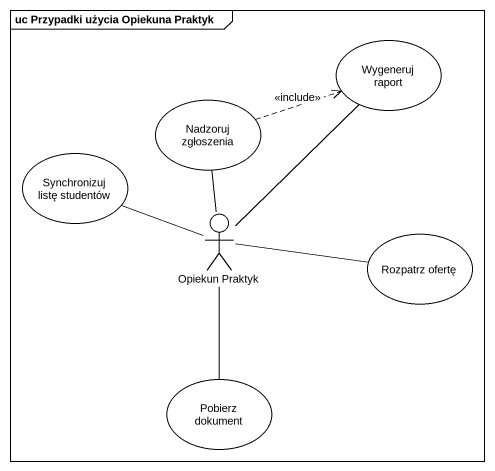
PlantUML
@startuml
mainframe uc Przypadki użycia Opiekuna Praktyk
usecase "Wygeneruj raport" as Wygeneruj_raport
usecase "Nadzoruj zgłoszenia" as Nadzoruj_zgłoszenia
usecase "Synchronizuj listę studentów" as Synchronizuj_listę_studentów
actor "Opiekun Praktyk" as Opiekun_Praktyk
usecase "Rozpatrz ofertę" as Rozpatrz_ofertę
usecase "Pobierz dokument" as Pobierz_dokument
Nadzoruj_zgłoszenia .right.> Wygeneruj_raport : <<include>>
Opiekun_Praktyk -up- Wygeneruj_raport
Opiekun_Praktyk -up- Nadzoruj_zgłoszenia
Opiekun_Praktyk -left- Synchronizuj_listę_studentów
Opiekun_Praktyk -right- Rozpatrz_ofertę
Opiekun_Praktyk -- Pobierz_dokument
@enduml
